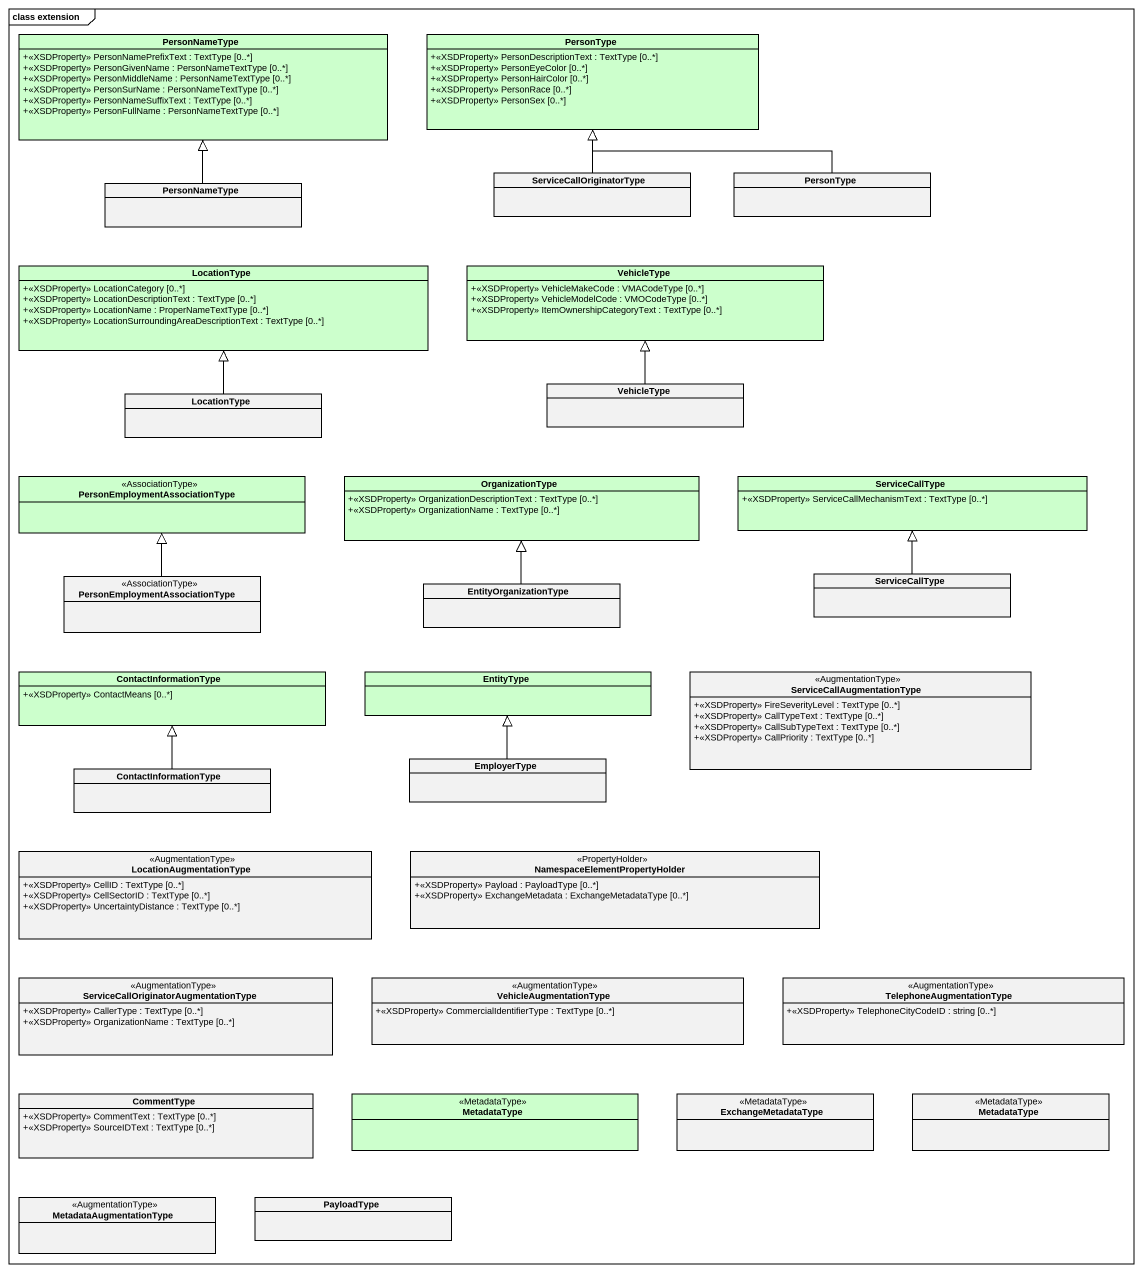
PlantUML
@startuml
mainframe class extension
hide circle
hide empty members
skinparam classAttributeIconSize 0
class PersonNameType #CCFFCC {
  +<<XSDProperty>> PersonNamePrefixText : TextType [0..*]
  +<<XSDProperty>> PersonGivenName : PersonNameTextType [0..*]
  +<<XSDProperty>> PersonMiddleName : PersonNameTextType [0..*]
  +<<XSDProperty>> PersonSurName : PersonNameTextType [0..*]
  +<<XSDProperty>> PersonNameSuffixText : TextType [0..*]
  +<<XSDProperty>> PersonFullName : PersonNameTextType [0..*]
}
class PersonType #CCFFCC {
  +<<XSDProperty>> PersonDescriptionText : TextType [0..*]
  +<<XSDProperty>> PersonEyeColor [0..*]
  +<<XSDProperty>> PersonHairColor [0..*]
  +<<XSDProperty>> PersonRace [0..*]
  +<<XSDProperty>> PersonSex [0..*]
}
class "PersonNameType" as PersonNameType_2
class ServiceCallOriginatorType
class "PersonType" as PersonType_2
class LocationType #CCFFCC {
  +<<XSDProperty>> LocationCategory [0..*]
  +<<XSDProperty>> LocationDescriptionText : TextType [0..*]
  +<<XSDProperty>> LocationName : ProperNameTextType [0..*]
  +<<XSDProperty>> LocationSurroundingAreaDescriptionText : TextType [0..*]
}
class VehicleType #CCFFCC {
  +<<XSDProperty>> VehicleMakeCode : VMACodeType [0..*]
  +<<XSDProperty>> VehicleModelCode : VMOCodeType [0..*]
  +<<XSDProperty>> ItemOwnershipCategoryText : TextType [0..*]
}
class "LocationType" as LocationType_2
class "VehicleType" as VehicleType_2
class "PersonEmploymentAssociationType" as PersonEmploymentAssociationT <<AssociationType>> #CCFFCC
class OrganizationType #CCFFCC {
  +<<XSDProperty>> OrganizationDescriptionText : TextType [0..*]
  +<<XSDProperty>> OrganizationName : TextType [0..*]
}
class ServiceCallType #CCFFCC {
  +<<XSDProperty>> ServiceCallMechanismText : TextType [0..*]
}
class "PersonEmploymentAssociationType" as PersonEmploymentAssociationT_2 <<AssociationType>>
class EntityOrganizationType
class "ServiceCallType" as ServiceCallType_2
class ContactInformationType #CCFFCC {
  +<<XSDProperty>> ContactMeans [0..*]
}
class EntityType #CCFFCC
class ServiceCallAugmentationType <<AugmentationType>> {
  +<<XSDProperty>> FireSeverityLevel : TextType [0..*]
  +<<XSDProperty>> CallTypeText : TextType [0..*]
  +<<XSDProperty>> CallSubTypeText : TextType [0..*]
  +<<XSDProperty>> CallPriority : TextType [0..*]
}
class "ContactInformationType" as ContactInformationType_2
class EmployerType
class LocationAugmentationType <<AugmentationType>> {
  +<<XSDProperty>> CellID : TextType [0..*]
  +<<XSDProperty>> CellSectorID : TextType [0..*]
  +<<XSDProperty>> UncertaintyDistance : TextType [0..*]
}
class "NamespaceElementPropertyHolder" as NamespaceElementPropertyHold <<PropertyHolder>> {
  +<<XSDProperty>> Payload : PayloadType [0..*]
  +<<XSDProperty>> ExchangeMetadata : ExchangeMetadataType [0..*]
}
class "ServiceCallOriginatorAugmentationType" as ServiceCallOriginatorAugment <<AugmentationType>> {
  +<<XSDProperty>> CallerType : TextType [0..*]
  +<<XSDProperty>> OrganizationName : TextType [0..*]
}
class VehicleAugmentationType <<AugmentationType>> {
  +<<XSDProperty>> CommercialIdentifierType : TextType [0..*]
}
class TelephoneAugmentationType <<AugmentationType>> {
  +<<XSDProperty>> TelephoneCityCodeID : string [0..*]
}
class CommentType {
  +<<XSDProperty>> CommentText : TextType [0..*]
  +<<XSDProperty>> SourceIDText : TextType [0..*]
}
class MetadataType <<MetadataType>> #CCFFCC
class ExchangeMetadataType <<MetadataType>>
class "MetadataType" as MetadataType_2 <<MetadataType>>
class MetadataAugmentationType <<AugmentationType>>
class PayloadType
PersonNameType_2 -up-|> PersonNameType
ServiceCallOriginatorType -up-|> PersonType
PersonType_2 -left-|> PersonType
LocationType_2 -up-|> LocationType
VehicleType_2 -up-|> VehicleType
PersonEmploymentAssociationT_2 -up-|> PersonEmploymentAssociationT
EntityOrganizationType -up-|> OrganizationType
ServiceCallType_2 -up-|> ServiceCallType
ContactInformationType_2 -up-|> ContactInformationType
EmployerType -up-|> EntityType
@enduml
